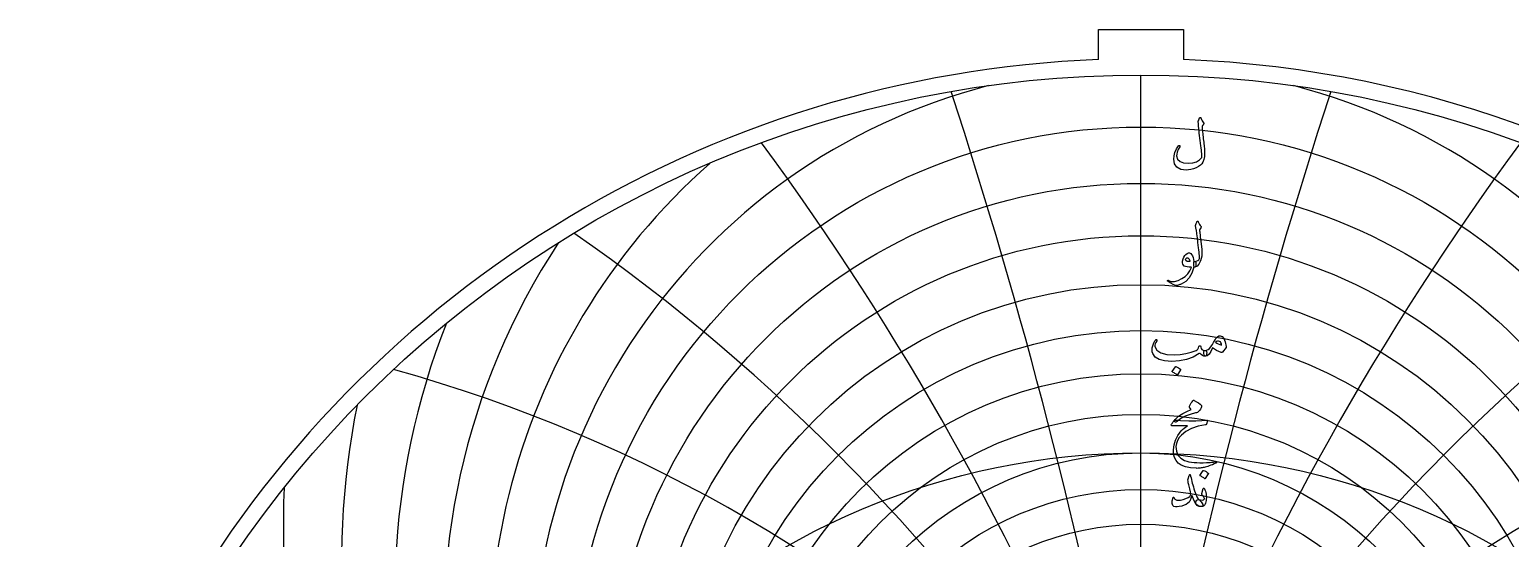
# Model space of a CAD drawing. Header units: millimetres. Extents: x -84 to 84, y -84 to 86.
# Drawn here: x -83.6 to 27.8, y 47.5 to 85.8 of the extents above; entities that cross this region are included whole.
import ezdxf

# ---------------------------------------------------------------- set-up
doc = ezdxf.new("R2010")
doc.units = ezdxf.units.MM
for name, color, linetype in [('CUT_OUTER', 1, 'Continuous'), ('ENGRAVE', 7, 'Continuous'), ('ENGRAVE_FINE', 8, 'Continuous'), ('TEXT', 5, 'Continuous')]:
    doc.layers.add(name, color=color, linetype=linetype)

msp = doc.modelspace()

# ---------------------------------------------------------------- linework, layer by layer
at = {"layer": 'CUT_OUTER'}
for points in [[(-3.2025, 85.7685), (3.2025, 85.7685), (3.2025, 83.5108)], [(-3.2025, 83.5108), (-3.2025, 85.7685)]]:
    msp.add_lwpolyline(points, dxfattribs=at)
for centre, radius, start, end in [((-0.0002, -0.0002), 83.5724, 151.523247, 87.803747), ((-0.0008, 0.0008), 83.5714, 92.195568, 151.523638)]:
    msp.add_arc(centre, radius, start, end, dxfattribs=at)
at = {"layer": 'ENGRAVE'}
msp.add_lwpolyline([(0, -82.35), (0, 82.35)], dxfattribs=at)
for centre, radius in [((0, 0), 82.35), ((0, 34.2644), 39.9301), ((0, 29.108), 27.6965), ((0, 0), 53.9054)]:
    msp.add_circle(centre, radius, dxfattribs=at)
msp.add_arc((0, 43.17), 56.1115, 158.578774, 21.421226, dxfattribs=at)
at = {"layer": 'ENGRAVE_FINE'}
for centre, radius in [((0, 35.6681), 42.7648), ((0, 33.0042), 37.2467), ((0, 31.8713), 34.6964), ((0, 30.8518), 32.2634), ((0, 29.934), 29.934), ((0, 28.3653), 25.5402), ((0, 27.6984), 23.456), ((0, 27.1012), 21.4355)]:
    msp.add_circle(centre, radius, dxfattribs=at)
for centre, radius, start, end in [((0, 37.2347), 45.7724, 104.505507, 75.494493), ((-411.3773, -48.5367), 417.7235, 3.846969, 18.080135), ((-411.3773, -48.5367), 417.7235, 3.846969, 18.080135), ((411.3773, -48.5367), 417.7235, 161.919865, 176.153031), ((411.3773, -48.5367), 417.7235, 161.919865, 176.153031), ((-199.2936, -48.5367), 212.0838, 7.744385, 36.376389), ((-199.2936, -48.5367), 212.0838, 7.744385, 36.376389), ((199.2936, -48.5367), 212.0838, 143.623611, 172.255615), ((199.2936, -48.5367), 212.0838, 143.623611, 172.255615), ((0, 38.9874), 48.9782, 131.44749, 48.55251), ((-125.6376, -48.5367), 145.0738, 11.745134, 55.103196), ((-125.6376, -48.5367), 145.0738, 11.745134, 55.103196), ((125.6376, -48.5367), 145.0738, 124.896804, 168.254866), ((125.6376, -48.5367), 145.0738, 124.896804, 168.254866), ((0, 40.9545), 52.4125, 146.69677, 33.30323), ((-86.4461, -48.5367), 112.8474, 15.907198, 74.457561), ((-86.4461, -48.5367), 112.8474, 15.907198, 74.457561), ((86.4461, -48.5367), 112.8474, 105.542439, 164.092802), ((86.4461, -48.5367), 112.8474, 105.542439, 164.092802), ((0, 45.6757), 60.1196, 168.649585, 11.350415), ((0, 48.5238), 64.4913, 177.547342, 2.452658)]:
    msp.add_arc(centre, radius, start, end, dxfattribs=at)
at = {"layer": 'TEXT'}
for points in [[(4.4099, 79.1263), (4.4185, 79.1412), (4.4294, 79.1519), (4.4428, 79.1583), (4.4586, 79.1604), (4.4745, 79.1577), (4.4879, 79.1495), (4.4988, 79.1358), (4.5073, 79.1166), (4.5527, 79.0049), (4.6011, 78.9084), (4.6525, 78.8271), (4.707, 78.7611), (4.7231, 78.7373), (4.7277, 78.7099), (4.7207, 78.6789), (4.7021, 78.6442), (4.6903, 78.6274), (4.679, 78.6113), (4.6684, 78.5958), (4.6583, 78.5809), (4.6489, 78.5669), (4.64, 78.5541), (4.6318, 78.5425), (4.6242, 78.5322), (4.6114, 78.5133), (4.6023, 78.4908), (4.5968, 78.4646), (4.595, 78.4348), (4.6008, 78.3506), (4.6084, 78.2588), (4.6178, 78.1594), (4.6291, 78.0524), (4.6419, 77.9378), (4.6559, 77.8156), (4.6711, 77.6858), (4.6875, 77.5484), (4.7059, 77.4113), (4.7222, 77.2824), (4.7364, 77.1617), (4.7484, 77.0492), (4.7586, 76.9446), (4.7673, 76.8477), (4.7744, 76.7584), (4.7801, 76.6766), (4.7865, 76.4346), (4.7667, 76.2054), (4.7207, 75.989), (4.6486, 75.7854), (4.5783, 75.6658), (4.4696, 75.5553), (4.3226, 75.4539), (4.1372, 75.3617), (3.9363, 75.2853), (3.7476, 75.2314), (3.571, 75.2001), (3.4067, 75.1912), (2.9951, 75.2478), (2.7005, 75.4031), (2.5227, 75.6569), (2.4619, 76.0094), (2.4832, 76.2721), (2.552, 76.5293), (2.6682, 76.781), (2.832, 77.0273), (2.8445, 77.0416), (2.8576, 77.0504), (2.8713, 77.0538), (2.8856, 77.0516), (2.9008, 77.0458), (2.9124, 77.0382), (2.9203, 77.0288), (2.9245, 77.0175), (2.9276, 77.0008), (2.927, 76.9847), (2.9227, 76.9691), (2.9148, 76.9542), (2.8031, 76.7366), (2.7261, 76.5512), (2.6838, 76.3981), (2.6762, 76.2773), (2.7574, 76.017), (2.9331, 75.8353), (3.203, 75.7321), (3.5674, 75.7075), (3.8958, 75.7431), (4.1749, 75.8256), (4.4048, 75.9549), (4.5853, 76.1312), (4.5815, 76.2162), (4.5749, 76.3156), (4.5656, 76.4293), (4.5536, 76.5573), (4.5385, 76.6999), (4.5201, 76.8574), (4.4984, 77.0299), (4.4732, 77.2172), (4.4495, 77.4105), (4.427, 77.6007), (4.4057, 77.7879), (4.3856, 77.9721), (4.367, 78.1532), (4.3503, 78.3313), (4.3354, 78.5063), (4.3223, 78.6783), (4.3028, 78.8439), (4.3037, 78.8627), (4.3064, 78.8804), (4.311, 78.8968), (4.3174, 78.912)], [(4.1153, 71.0904), (4.1482, 71.1699), (4.1737, 71.2329), (4.192, 71.2795), (4.2029, 71.3096), (4.2115, 71.3288), (4.2224, 71.3425), (4.2358, 71.3507), (4.2517, 71.3534), (4.2696, 71.3504), (4.2845, 71.3412), (4.2964, 71.326), (4.3052, 71.3047), (4.3457, 71.2003), (4.3941, 71.1063), (4.4504, 71.0226), (4.5146, 70.9492), (4.5326, 70.9258), (4.5378, 70.8993), (4.5302, 70.8697), (4.5098, 70.8372), (4.4026, 70.6862), (4.4099, 70.6186), (4.4172, 70.5523), (4.4245, 70.4871), (4.4318, 70.4232), (4.4392, 70.3605), (4.4465, 70.299), (4.4538, 70.2388), (4.4611, 70.1797), (4.5283, 69.633), (4.5694, 69.2057), (4.5843, 68.8976), (4.5731, 68.7089), (4.4812, 68.3665), (4.3612, 68.1135), (4.2133, 67.9501), (4.0374, 67.8761), (4.0325, 67.8761), (4.0276, 67.8761), (4.0228, 67.8761), (4.0179, 67.8761), (3.989, 67.9035), (3.9704, 67.9662), (3.9622, 68.0642), (3.9643, 68.1976), (3.9689, 68.2469), (3.9826, 68.2828), (4.0054, 68.3053), (4.0374, 68.3144), (4.1609, 68.3391), (4.2638, 68.3838), (4.346, 68.4487), (4.4075, 68.5336), (4.4034, 68.6356), (4.3959, 68.7515), (4.3851, 68.8815), (4.371, 69.0255), (4.3538, 69.1828), (4.3338, 69.353), (4.3112, 69.5359), (4.2857, 69.7317), (4.2623, 69.924), (4.2407, 70.0969), (4.2209, 70.2503), (4.2029, 70.3843), (4.1874, 70.4987), (4.1749, 70.5937), (4.1655, 70.6692), (4.1591, 70.7252), (4.1104, 71.0028), (4.1089, 71.0302), (4.1092, 71.0539), (4.1113, 71.074), (4.1153, 71.0904)], [(3.94, 67.8226), (3.8258, 67.4217), (3.6344, 67.0859), (3.3656, 66.8153), (3.0195, 66.6099), (2.9711, 66.589), (2.9233, 66.5703), (2.8761, 66.5537), (2.8296, 66.5393), (2.7839, 66.5272), (2.7395, 66.518), (2.6962, 66.5114), (2.6542, 66.5076), (2.5495, 66.5225), (2.4107, 66.577), (2.2378, 66.6711), (2.0309, 66.8047), (2.0086, 66.8239), (1.9955, 66.8424), (1.9916, 66.8604), (1.9968, 66.8777), (2.0083, 66.8911), (2.0236, 66.8972), (2.0424, 66.896), (2.0649, 66.8875), (2.2801, 66.8178), (2.5215, 66.8181), (2.7891, 66.8884), (3.0828, 67.0287), (3.3227, 67.1916), (3.5211, 67.383), (3.6782, 67.6031), (3.7939, 67.8518), (3.7929, 67.8606), (3.7902, 67.8676), (3.7856, 67.8728), (3.7792, 67.8761), (3.6115, 67.8859), (3.4688, 67.9053), (3.351, 67.9346), (3.2581, 67.9735), (3.1863, 68.0338), (3.1413, 68.1172), (3.123, 68.2237), (3.1315, 68.3534), (3.1343, 68.3706), (3.1376, 68.3881), (3.1416, 68.4059), (3.1461, 68.424), (3.1513, 68.4427), (3.1571, 68.4624), (3.1635, 68.4829), (3.1705, 68.5044), (3.2277, 68.6435), (3.2971, 68.7588), (3.3787, 68.8505), (3.4724, 68.9183), (3.5683, 68.9555), (3.6563, 68.9549), (3.7363, 68.9165), (3.8085, 68.8404), (3.8715, 68.7345), (3.9193, 68.6115), (3.9518, 68.4715), (3.9692, 68.3144), (3.9788, 68.3146), (3.9881, 68.315), (3.997, 68.3158), (4.0057, 68.3169), (4.0144, 68.3179), (4.0234, 68.3187), (4.0326, 68.3192), (4.0422, 68.3193), (4.0751, 68.3123), (4.1007, 68.2913), (4.1189, 68.2563), (4.1299, 68.2073), (4.1345, 68.1534), (4.1335, 68.0989), (4.1272, 68.0438), (4.1153, 67.9881), (4.0998, 67.9391), (4.0824, 67.9041), (4.0632, 67.8831), (4.0422, 67.8761), (3.9497, 67.8761), (3.9491, 67.8673), (3.9473, 67.8554), (3.9442, 67.8405), (3.94, 67.8226)], [(3.7062, 68.368), (3.6551, 68.4572), (3.599, 68.5202), (3.5382, 68.557), (3.4724, 68.5677), (3.4332, 68.5573), (3.3982, 68.5409), (3.3674, 68.5184), (3.3409, 68.4898), (3.3324, 68.4745), (3.3312, 68.4581), (3.3373, 68.4405), (3.3507, 68.4216), (3.4009, 68.3774), (3.4736, 68.3473), (3.5689, 68.3312), (3.6867, 68.329), (3.6989, 68.3315), (3.7062, 68.3388), (3.7086, 68.351), (3.7062, 68.368)], [(1.1104, 62.4135), (1.1277, 62.4324), (1.1457, 62.4403), (1.1643, 62.4373), (1.1834, 62.4233), (1.1981, 62.405), (1.2029, 62.3843), (1.1981, 62.3612), (1.1834, 62.3356), (1.1092, 62.2205), (1.0617, 62.114), (1.041, 62.016), (1.0471, 61.9265), (1.1996, 61.6325), (1.4964, 61.4273), (1.9374, 61.311), (2.5227, 61.2836), (2.9571, 61.3156), (3.3738, 61.3823), (3.7729, 61.4836), (4.1542, 61.6197), (4.2215, 61.6596), (4.2772, 61.7207), (4.3214, 61.8032), (4.3539, 61.907), (4.3649, 61.9366), (4.3831, 61.9569), (4.4087, 61.9682), (4.4416, 61.9703), (4.465, 61.9603), (4.4818, 61.9399), (4.4918, 61.9092), (4.4952, 61.8681), (4.518, 61.7664), (4.5816, 61.6903), (4.686, 61.6398), (4.8312, 61.6148), (4.8836, 61.6033), (4.9189, 61.5734), (4.9371, 61.5253), (4.9383, 61.459), (4.9207, 61.3354), (4.8969, 61.2471), (4.8671, 61.1942), (4.8312, 61.1765), (4.7244, 61.1905), (4.623, 61.2325), (4.5271, 61.3025), (4.4367, 61.4005), (4.4291, 61.4045), (4.416, 61.4017), (4.3975, 61.3923), (4.3734, 61.3762), (3.9193, 61.1205), (3.4237, 60.9379), (2.8868, 60.8283), (2.3085, 60.7918), (1.774, 60.8283), (1.3588, 60.9379), (1.0629, 61.1205), (0.8864, 61.3762), (0.8462, 61.5189), (0.8328, 61.6647), (0.8462, 61.8136), (0.8864, 61.9655), (0.9405, 62.1067), (0.9959, 62.2285), (1.0526, 62.3307), (1.1104, 62.4135)], [(5.9611, 62.7252), (6.1136, 62.671), (6.2399, 62.5182), (6.34, 62.2668), (6.414, 61.9168), (6.4167, 61.8915), (6.4152, 61.8693), (6.4094, 61.8501), (6.3994, 61.834), (6.1315, 61.4979), (6.113, 61.4775), (6.0914, 61.4651), (6.0667, 61.4605), (6.039, 61.4638), (5.857, 61.5259), (5.6859, 61.6051), (5.5258, 61.7013), (5.3767, 61.8145), (5.2564, 61.5354), (5.1246, 61.336), (4.9813, 61.2164), (4.8263, 61.1765), (4.809, 61.1829), (4.791, 61.2021), (4.7725, 61.234), (4.7533, 61.2788), (4.7238, 61.3896), (4.7131, 61.4785), (4.7213, 61.5454), (4.7484, 61.5905), (4.7642, 61.6011), (4.7825, 61.6087), (4.8032, 61.6133), (4.8263, 61.6148), (4.9371, 61.6337), (5.0455, 61.6854), (5.1514, 61.7701), (5.2549, 61.8875), (5.3003, 61.9557), (5.3681, 62.0677), (5.4585, 62.2236), (5.5715, 62.4233), (5.6597, 62.5554), (5.7541, 62.6497), (5.8545, 62.7063), (5.9611, 62.7252)], [(5.6104, 62.2479), (5.7017, 62.1718), (5.8052, 62.1091), (5.9209, 62.0598), (6.0487, 62.0239), (6.0417, 62.1198), (6.0159, 62.198), (5.9711, 62.2586), (5.9075, 62.3015), (5.8341, 62.3237), (5.7602, 62.3222), (5.6856, 62.2969), (5.6104, 62.2479)], [(2.5861, 60.3924), (2.5921, 60.3985), (2.6007, 60.4021), (2.6116, 60.4034), (2.625, 60.4021), (2.7197, 60.3638), (2.8089, 60.3169), (2.8926, 60.2615), (2.9708, 60.1976), (2.9784, 60.1879), (2.9818, 60.1781), (2.9808, 60.1684), (2.9757, 60.1586), (2.7468, 59.7885), (2.7382, 59.7797), (2.7273, 59.7776), (2.7139, 59.7821), (2.6981, 59.7934), (2.6844, 59.8031), (2.6628, 59.8177), (2.6332, 59.8372), (2.5958, 59.8616), (2.5498, 59.8908), (2.4947, 59.9249), (2.4305, 59.9638), (2.3572, 60.0077), (2.3474, 60.015), (2.3425, 60.0223), (2.3425, 60.0296), (2.3474, 60.0369)], [(4.1104, 56.9136), (3.6849, 56.8025), (3.3093, 56.6591), (2.9836, 56.4835), (2.7078, 56.2756), (2.6655, 56.2436), (2.6262, 56.2257), (2.59, 56.2217), (2.5568, 56.2318), (2.5182, 56.2777), (2.524, 56.3425), (2.5742, 56.4263), (2.6688, 56.5288), (2.8926, 56.7145), (3.1498, 56.8819), (3.4405, 57.0311), (3.7646, 57.162), (3.6721, 57.2983), (3.6548, 57.3324), (3.6465, 57.3665), (3.6474, 57.4006), (3.6575, 57.4347), (3.7229, 57.5647), (3.7829, 57.6721), (3.8374, 57.757), (3.8864, 57.8194), (3.9177, 57.8489), (3.9485, 57.8645), (3.9786, 57.866), (4.0081, 57.8535), (4.1795, 57.7567), (4.3235, 57.666), (4.4401, 57.5814), (4.5292, 57.5029), (4.5466, 57.4776), (4.5548, 57.4456), (4.5539, 57.407), (4.5439, 57.3616), (4.5125, 57.2907), (4.4623, 57.2046), (4.3932, 57.1032), (4.3052, 56.9866), (4.2821, 56.9693), (4.2419, 56.9513), (4.1847, 56.9328), (4.1104, 56.9136)], [(2.9611, 56.3486), (3.586, 56.3267), (4.1262, 56.3243), (4.5819, 56.3413), (4.953, 56.3779), (4.9644, 56.3792), (4.9743, 56.3785), (4.9826, 56.3756), (4.9895, 56.3706), (4.9945, 56.3637), (4.9974, 56.3553), (4.9982, 56.3454), (4.9968, 56.334), (4.9872, 56.2896), (4.9779, 56.2488), (4.9689, 56.2117), (4.9603, 56.1782), (4.9519, 56.1484), (4.9438, 56.1222), (4.9361, 56.0996), (4.9286, 56.0808), (4.9128, 56.0506), (4.8945, 56.0284), (4.8738, 56.0141), (4.8507, 56.0077), (4.2882, 55.9058), (3.7987, 55.746), (3.3823, 55.5283), (3.039, 55.2528), (2.8655, 55.0547), (2.7395, 54.845), (2.6609, 54.6237), (2.6299, 54.3908), (2.6597, 54.0253), (2.7784, 53.7273), (2.986, 53.4969), (3.2825, 53.334), (3.4362, 53.2847), (3.6051, 53.2439), (3.7893, 53.2116), (3.9887, 53.1879), (4.2029, 53.1724), (4.4318, 53.1648), (4.6754, 53.1651), (4.9335, 53.1733), (5.0252, 53.1785), (5.1155, 53.1842), (5.2042, 53.1906), (5.2914, 53.1976), (5.3765, 53.2053), (5.4588, 53.2135), (5.5384, 53.2223), (5.6153, 53.2317), (5.6387, 53.2329), (5.6555, 53.2269), (5.6655, 53.2135), (5.6689, 53.1928), (5.667, 53.1687), (5.6616, 53.1502), (5.6524, 53.1371), (5.6396, 53.1295), (5.5021, 53.0713), (5.3718, 53.0187), (5.2488, 52.9715), (5.1331, 52.9298), (5.0251, 52.8933), (4.925, 52.8616), (4.8327, 52.8348), (4.7484, 52.8129), (4.6691, 52.7968), (4.592, 52.7825), (4.5169, 52.77), (4.444, 52.7593), (4.3729, 52.7511), (4.3034, 52.7459), (4.2354, 52.7438), (4.1689, 52.7447), (3.7147, 52.78), (3.3361, 52.8567), (3.0329, 52.9748), (2.8052, 53.1343), (2.6381, 53.3337), (2.5215, 53.5666), (2.4555, 53.8329), (2.44, 54.1327), (2.4877, 54.5047), (2.6019, 54.8657), (2.7824, 55.2157), (3.0292, 55.5548), (3.1257, 55.6574), (3.235, 55.7557), (3.3571, 55.8497), (3.4919, 55.9395), (2.3133, 55.9493), (2.285, 55.9615), (2.2731, 55.9834), (2.2777, 56.015), (2.2987, 56.0564), (2.3383, 56.1167), (2.3742, 56.1709), (2.4065, 56.219), (2.4351, 56.261), (2.46, 56.2966), (2.4813, 56.3255), (2.499, 56.3477), (2.513, 56.3632), (2.5447, 56.366), (2.6299, 56.3645), (2.7687, 56.3587), (2.9611, 56.3486)], [(4.6729, 52.5724), (4.679, 52.5785), (4.6875, 52.5822), (4.6985, 52.5834), (4.7119, 52.5822), (4.8065, 52.5438), (4.8957, 52.4969), (4.9794, 52.4415), (5.0577, 52.3776), (5.0653, 52.3679), (5.0686, 52.3581), (5.0677, 52.3484), (5.0625, 52.3386), (4.8336, 51.9685), (4.8251, 51.9597), (4.8142, 51.9576), (4.8008, 51.9621), (4.7849, 51.9734), (4.7712, 51.9831), (4.7496, 51.9977), (4.7201, 52.0172), (4.6827, 52.0416), (4.6367, 52.0708), (4.5816, 52.1049), (4.5174, 52.1438), (4.444, 52.1877), (4.4343, 52.195), (4.4294, 52.2023), (4.4294, 52.2096), (4.4343, 52.2169)], [(3.733, 52.1536), (3.761, 52.0259), (3.7914, 51.8961), (3.8243, 51.7641), (3.8596, 51.63), (3.8973, 51.4932), (3.9375, 51.353), (3.9801, 51.2095), (4.0252, 51.0627), (4.1162, 50.7985), (4.1993, 50.6), (4.2745, 50.4673), (4.3417, 50.4003), (4.4005, 50.3604), (4.4599, 50.3041), (4.5198, 50.2314), (4.5804, 50.1422), (4.6376, 50.0317), (4.6534, 49.9486), (4.6279, 49.8929), (4.5609, 49.8646), (4.3445, 49.8865), (4.153, 50.0302), (3.9865, 50.2956), (3.845, 50.6828), (3.8419, 50.6892), (3.8377, 50.6937), (3.8322, 50.6965), (3.8255, 50.6974), (3.8206, 50.6965), (3.8158, 50.6937), (3.8109, 50.6892), (3.806, 50.6828), (3.7923, 50.6201), (3.7756, 50.5537), (3.7558, 50.4837), (3.733, 50.4101), (3.708, 50.3404), (3.6818, 50.2822), (3.6544, 50.2357), (3.6258, 50.2006), (3.523, 50.1109), (3.3945, 50.0314), (3.2405, 49.9623), (3.0609, 49.9036), (2.8783, 49.86), (2.72, 49.8415), (2.5861, 49.8479), (2.4765, 49.8792), (2.3827, 49.9577), (2.3401, 50.0959), (2.3486, 50.2938), (2.4083, 50.5513), (2.4141, 50.5598), (2.4217, 50.5659), (2.4311, 50.5696), (2.4424, 50.5708), (2.4558, 50.5693), (2.4667, 50.5647), (2.4753, 50.5571), (2.4813, 50.5464), (2.5045, 50.4926), (2.53, 50.4478), (2.5581, 50.4122), (2.5885, 50.3857), (2.6835, 50.3504), (2.8125, 50.3419), (2.9757, 50.3601), (3.1729, 50.4052), (3.3832, 50.4728), (3.5467, 50.5489), (3.6633, 50.6335), (3.733, 50.7266), (3.7445, 50.821), (3.7257, 50.9823), (3.6764, 51.2106), (3.5966, 51.5058), (3.5583, 51.6614), (3.5357, 51.7871), (3.529, 51.883), (3.5382, 51.949), (3.6307, 52.212), (3.6407, 52.2397), (3.6514, 52.2595), (3.6627, 52.2714), (3.6745, 52.2753), (3.6891, 52.2677), (3.7038, 52.2449), (3.7184, 52.2068), (3.733, 52.1536)], [(4.7168, 50.5805), (4.6881, 50.6283), (4.6607, 50.6694), (4.6346, 50.7038), (4.6096, 50.7315), (4.5916, 50.7552), (4.5816, 50.7826), (4.5795, 50.8137), (4.5853, 50.8484), (4.6875, 51.2185), (4.7018, 51.2508), (4.7204, 51.2599), (4.7432, 51.2459), (4.7703, 51.2088), (4.8111, 51.1299), (4.8458, 51.0347), (4.8744, 50.923), (4.8969, 50.7948), (4.91, 50.6718), (4.9152, 50.5513), (4.9125, 50.4332), (4.9018, 50.3175), (4.8845, 50.2168), (4.8616, 50.1288), (4.8333, 50.0536), (4.7995, 49.9912), (4.7578, 49.945), (4.7009, 49.9084), (4.6288, 49.8817), (4.5414, 49.8646), (4.4519, 49.8613), (4.3685, 49.8756), (4.2912, 49.9075), (4.22, 49.9571), (4.1649, 50.0201), (4.136, 50.0923), (4.1332, 50.1736), (4.1567, 50.264), (4.1941, 50.3379), (4.2383, 50.3845), (4.2891, 50.4037), (4.3466, 50.3955), (4.4793, 50.3635), (4.595, 50.3601), (4.6936, 50.3854), (4.7752, 50.4393), (4.777, 50.4536), (4.7679, 50.4819), (4.7478, 50.5242), (4.7168, 50.5805)]]:
    msp.add_lwpolyline(points, close=True, dxfattribs=at)

doc.saveas('drawing.dxf')
